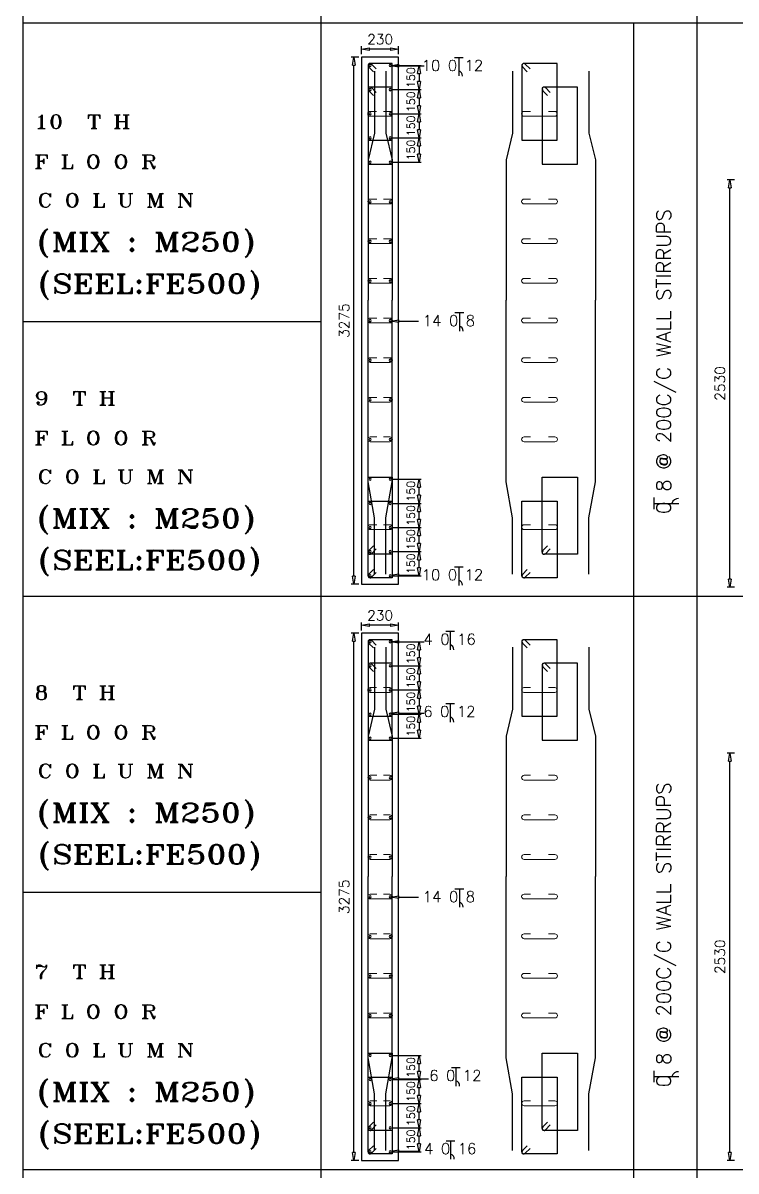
# Model space of a CAD drawing. Header units: millimetres. Extents: x 331487 to 517269, y 198509 to 399936.
# Drawn here: x 380148 to 389005, y 241179 to 255444 of the extents above; entities that cross this region are included whole.
import ezdxf

# ---------------------------------------------------------------- set-up
doc = ezdxf.new("R2010")
doc.units = ezdxf.units.MM
doc.header["$MEASUREMENT"] = 0
doc.layers.add('BEAM', color=1, linetype='Continuous', lineweight=5)
for name, color, linetype in [('COLUMN', 6, 'Continuous'), ('FOOTING', 5, 'Continuous'), ('FOOTING-SCH', 3, 'Continuous')]:
    doc.layers.add(name, color=color, linetype=linetype)
doc.styles.add('RO', font='romans.shx', dxfattribs={"height": 125})
doc.styles.add('ROMANS', font='romans.shx')
doc.styles.add('ROMANT', font='ROMANT.shx')

# ---------------------------------------------------------------- blocks, each defined once
blk = doc.blocks.new('_ClosedBlank')
at = {"color": 0, "linetype": 'ByBlock', "lineweight": -2}
for p, q in [((-1, 0.17), (0, 0)), ((-1, 0.17), (-1, -0.17)), ((0, 0), (-1, -0.17))]:
    blk.add_line(p, q, dxfattribs=at)

msp = doc.modelspace()

# ---------------------------------------------------------------- linework, layer by layer
at = {"color": 8, "linetype": 'Continuous'}
for p, q in [((380148, 255444), (397853, 255444)), ((380148, 251736), (383848, 251736)), ((380148, 248321), (397853, 248321)), ((380148, 244644), (383848, 244644)), ((380148, 241198), (397853, 241198))]:
    msp.add_line(p, q, dxfattribs=at)
at = {"color": 1, "linetype": 'Continuous'}
for p, q in [((385506, 255015), (385614, 255015)), ((385560, 255015), (385560, 254785)), ((385514, 251845), (385622, 251845)), ((385568, 251845), (385568, 251614)), ((387988, 249404), (387988, 249546)), ((387988, 249475), (388293, 249475)), ((385506, 248687), (385614, 248687)), ((385560, 248687), (385560, 248456)), ((385399, 247886), (385506, 247886)), ((385453, 247886), (385453, 247656)), ((385399, 246988), (385506, 246988)), ((385453, 246988), (385453, 246757)), ((385514, 244686), (385622, 244686)), ((385568, 244686), (385568, 244456)), ((385472, 242465), (385579, 242465)), ((385526, 242465), (385526, 242234)), ((387988, 242282), (387988, 242423)), ((387988, 242352), (388293, 242352)), ((385406, 241556), (385513, 241556)), ((385459, 241556), (385459, 241326))]:
    msp.add_line(p, q, dxfattribs=at)
for centre, radius, start, end in [((385545, 254789), 61.2, 355.5803, 75.6804), ((385553, 251619), 61.2, 355.5803, 75.6804), ((388286, 249455), 80.7, 85.5803, 165.6804), ((385545, 248461), 61.2, 355.5803, 75.6804), ((385437, 247660), 61.2, 355.5803, 75.6804), ((385437, 246762), 61.2, 355.5803, 75.6804), ((385553, 244461), 61.2, 355.5803, 75.6804), ((388286, 242332), 80.7, 85.5803, 165.6804), ((385511, 242239), 61.2, 355.5803, 75.6804), ((385444, 241330), 61.2, 355.5803, 75.6804)]:
    msp.add_arc(centre, radius, start, end, dxfattribs=at)
at = {"layer": 'BEAM', "ltscale": 0.05}
for p, q in [((384461, 254344), (384541, 254344)), ((384704, 254344), (384624, 254344)), ((386371, 254344), (386451, 254344)), ((386754, 254344), (386674, 254344)), ((384461, 254284), (384704, 254284)), ((386371, 254284), (386754, 254284)), ((384462, 253255), (384542, 253255)), ((384706, 253255), (384626, 253255)), ((386372, 253255), (386452, 253255)), ((386756, 253255), (386676, 253255)), ((384462, 253195), (384706, 253195)), ((386372, 253195), (386756, 253195)), ((384462, 252762), (384542, 252762)), ((384462, 252702), (384706, 252702)), ((384706, 252762), (384626, 252762)), ((386372, 252762), (386452, 252762)), ((386372, 252702), (386756, 252702)), ((386756, 252762), (386676, 252762)), ((384462, 252270), (384542, 252270)), ((384462, 252210), (384706, 252210)), ((384706, 252270), (384626, 252270)), ((386372, 252270), (386452, 252270)), ((386372, 252210), (386756, 252210)), ((386756, 252270), (386676, 252270)), ((384462, 251777), (384542, 251777)), ((384706, 251777), (384626, 251777)), ((386372, 251777), (386452, 251777)), ((386756, 251777), (386676, 251777)), ((384462, 251717), (384706, 251717)), ((386372, 251717), (386756, 251717)), ((384462, 251285), (384542, 251285)), ((384462, 251225), (384706, 251225)), ((384706, 251285), (384626, 251285)), ((386372, 251285), (386452, 251285)), ((386372, 251225), (386756, 251225)), ((386756, 251285), (386676, 251285)), ((384462, 250792), (384542, 250792)), ((384706, 250792), (384626, 250792)), ((386372, 250792), (386452, 250792)), ((386756, 250792), (386676, 250792)), ((384462, 250732), (384706, 250732)), ((386372, 250732), (386756, 250732)), ((384462, 250300), (384542, 250300)), ((384462, 250240), (384706, 250240)), ((384706, 250300), (384626, 250300)), ((386372, 250300), (386452, 250300)), ((386372, 250240), (386756, 250240)), ((386756, 250300), (386676, 250300)), ((384462, 249209), (384542, 249209)), ((384706, 249209), (384626, 249209)), ((386372, 249209), (386452, 249209)), ((386756, 249209), (386676, 249209)), ((384462, 249149), (384706, 249149)), ((386372, 249149), (386756, 249149)), ((384461, 247186), (384541, 247186)), ((384461, 247126), (384704, 247126)), ((384704, 247186), (384624, 247186)), ((386371, 247186), (386451, 247186)), ((386371, 247126), (386754, 247126)), ((386754, 247186), (386674, 247186)), ((384462, 246096), (384542, 246096)), ((384706, 246096), (384626, 246096)), ((386372, 246096), (386452, 246096)), ((386756, 246096), (386676, 246096)), ((384462, 246036), (384706, 246036)), ((386372, 246036), (386756, 246036)), ((384462, 245604), (384542, 245604)), ((384462, 245544), (384706, 245544)), ((384706, 245604), (384626, 245604)), ((386372, 245604), (386452, 245604)), ((386372, 245544), (386756, 245544)), ((386756, 245604), (386676, 245604)), ((384462, 245111), (384542, 245111)), ((384706, 245111), (384626, 245111)), ((386372, 245111), (386452, 245111)), ((386756, 245111), (386676, 245111)), ((384462, 245051), (384706, 245051)), ((386372, 245051), (386756, 245051)), ((384462, 244619), (384542, 244619)), ((384462, 244559), (384706, 244559)), ((384706, 244619), (384626, 244619)), ((386372, 244619), (386452, 244619)), ((386372, 244559), (386756, 244559)), ((386756, 244619), (386676, 244619)), ((384462, 244126), (384542, 244126)), ((384706, 244126), (384626, 244126)), ((386372, 244126), (386452, 244126)), ((386756, 244126), (386676, 244126)), ((384462, 244066), (384706, 244066)), ((386372, 244066), (386756, 244066)), ((384462, 243634), (384542, 243634)), ((384462, 243574), (384706, 243574)), ((384706, 243634), (384626, 243634)), ((386372, 243634), (386452, 243634)), ((386372, 243574), (386756, 243574)), ((386756, 243634), (386676, 243634)), ((384462, 243141), (384542, 243141)), ((384462, 243081), (384706, 243081)), ((384706, 243141), (384626, 243141)), ((386372, 243141), (386452, 243141)), ((386372, 243081), (386756, 243081)), ((386756, 243141), (386676, 243141)), ((384462, 242050), (384542, 242050)), ((384462, 241990), (384706, 241990)), ((384706, 242050), (384626, 242050)), ((386372, 242050), (386452, 242050)), ((386372, 241990), (386756, 241990)), ((386756, 242050), (386676, 242050))]:
    msp.add_line(p, q, dxfattribs=at)
for centre, start, end in [((384461, 254314), 90, 270), ((384704, 254314), 270, 90), ((386371, 254314), 90, 270), ((386754, 254314), 270, 90), ((384462, 253225), 90, 270), ((384706, 253225), 270, 90), ((386372, 253225), 90, 270), ((386756, 253225), 270, 90), ((384462, 252732), 90, 270), ((384706, 252732), 270, 90), ((386372, 252732), 90, 270), ((386756, 252732), 270, 90), ((384462, 252240), 90, 270), ((384706, 252240), 270, 90), ((386372, 252240), 90, 270), ((386756, 252240), 270, 90), ((384462, 251747), 90, 270), ((384706, 251747), 270, 90), ((386372, 251747), 90, 270), ((386756, 251747), 270, 90), ((384462, 251255), 90, 270), ((384706, 251255), 270, 90), ((386372, 251255), 90, 270), ((386756, 251255), 270, 90), ((384462, 250762), 90, 270), ((384706, 250762), 270, 90), ((386372, 250762), 90, 270), ((386756, 250762), 270, 90), ((384462, 250270), 90, 270), ((384706, 250270), 270, 90), ((386372, 250270), 90, 270), ((386756, 250270), 270, 90), ((384462, 249179), 90, 270), ((384706, 249179), 270, 90), ((386372, 249179), 90, 270), ((386756, 249179), 270, 90), ((384461, 247156), 90, 270), ((384704, 247156), 270, 90), ((386371, 247156), 90, 270), ((386754, 247156), 270, 90), ((384462, 246066), 90, 270), ((384706, 246066), 270, 90), ((386372, 246066), 90, 270), ((386756, 246066), 270, 90), ((384462, 245574), 90, 270), ((384706, 245574), 270, 90), ((386372, 245574), 90, 270), ((386756, 245574), 270, 90), ((384462, 245081), 90, 270), ((384706, 245081), 270, 90), ((386372, 245081), 90, 270), ((386756, 245081), 270, 90), ((384462, 244589), 90, 270), ((384706, 244589), 270, 90), ((386372, 244589), 90, 270), ((386756, 244589), 270, 90), ((384462, 244096), 90, 270), ((384706, 244096), 270, 90), ((386372, 244096), 90, 270), ((386756, 244096), 270, 90), ((384462, 243604), 90, 270), ((384706, 243604), 270, 90), ((386372, 243604), 90, 270), ((386756, 243604), 270, 90), ((384462, 243111), 90, 270), ((384706, 243111), 270, 90), ((386372, 243111), 90, 270), ((386756, 243111), 270, 90), ((384462, 242020), 90, 270), ((384706, 242020), 270, 90), ((386372, 242020), 90, 270), ((386756, 242020), 270, 90)]:
    msp.add_arc(centre, 30, start, end, dxfattribs=at)
at = {"layer": 'COLUMN'}
for p, q in [((384814, 255020), (384354, 255020)), ((384354, 255020), (384354, 248470)), ((384814, 248470), (384814, 255020)), ((384354, 248470), (384814, 248470)), ((384814, 247861), (384354, 247861)), ((384354, 247861), (384354, 241311)), ((384814, 241311), (384814, 247861)), ((384354, 241311), (384814, 241311))]:
    msp.add_line(p, q, dxfattribs=at)
at = {"layer": 'COLUMN', "color": 3}
for p, q in [((384434, 254915), (384434, 253989)), ((384734, 254940), (384459, 254940)), ((384536, 254873), (384477, 254932)), ((384734, 253989), (384734, 254940)), ((386344, 254915), (386344, 253989)), ((386784, 254940), (386369, 254940)), ((386446, 254873), (386387, 254932)), ((386784, 253989), (386784, 254940)), ((384441, 254897), (384501, 254837)), ((384515, 254846), (384515, 254075)), ((384653, 254846), (384653, 254075)), ((386230, 254846), (386230, 254075)), ((386351, 254897), (386411, 254837)), ((387177, 254846), (387177, 254075)), ((384734, 254647), (384459, 254647)), ((384536, 254580), (384477, 254640)), ((384734, 253689), (384734, 254647)), ((387036, 254647), (386621, 254647)), ((386698, 254580), (386638, 254640)), ((387036, 253689), (387036, 254647)), ((384434, 254622), (384434, 253689)), ((384441, 254604), (384501, 254544)), ((386596, 254622), (386596, 253689)), ((386603, 254604), (386663, 254544)), ((384515, 254075), (384434, 253742)), ((384653, 254075), (384734, 253742)), ((386230, 254075), (386149, 253742)), ((387177, 254075), (387258, 253742)), ((384434, 253989), (384734, 253989)), ((386344, 253989), (386784, 253989)), ((384434, 253742), (384434, 251998)), ((384434, 253689), (384734, 253689)), ((384734, 253742), (384734, 251998)), ((386149, 253742), (386149, 251998)), ((386596, 253689), (387036, 253689)), ((387258, 253742), (387258, 251998)), ((384434, 249743), (384434, 251998)), ((384734, 249743), (384734, 251998)), ((386149, 249743), (386149, 251998)), ((387258, 249743), (387258, 251998)), ((384434, 248867), (384434, 249800)), ((384434, 249800), (384734, 249800)), ((384734, 249800), (384734, 248842)), ((386596, 248867), (386596, 249800)), ((386596, 249800), (387036, 249800)), ((387036, 249800), (387036, 248842)), ((384515, 249296), (384434, 249743)), ((384653, 249296), (384734, 249743)), ((386230, 249296), (386149, 249743)), ((387177, 249296), (387258, 249743)), ((384434, 248575), (384434, 249502)), ((384434, 249502), (384734, 249502)), ((384734, 249502), (384734, 248550)), ((386344, 248575), (386344, 249502)), ((386344, 249502), (386784, 249502)), ((386784, 249502), (386784, 248550)), ((384515, 248595), (384515, 249296)), ((384653, 248595), (384653, 249296)), ((386230, 248595), (386230, 249296)), ((387177, 248595), (387177, 249296)), ((384441, 248885), (384501, 248945)), ((386603, 248885), (386663, 248945)), ((384734, 248842), (384459, 248842)), ((384536, 248909), (384477, 248849)), ((387036, 248842), (386621, 248842)), ((386698, 248909), (386638, 248849)), ((384441, 248592), (384501, 248652)), ((386351, 248592), (386411, 248652)), ((384734, 248550), (384459, 248550)), ((384536, 248616), (384477, 248557)), ((386784, 248550), (386369, 248550)), ((386446, 248616), (386387, 248557)), ((384434, 247756), (384434, 246831)), ((384441, 247739), (384501, 247679)), ((384734, 247781), (384459, 247781)), ((384536, 247714), (384477, 247774)), ((384515, 247687), (384515, 246917)), ((384653, 247687), (384653, 246917)), ((384734, 246831), (384734, 247781)), ((386230, 247687), (386230, 246917)), ((386344, 247756), (386344, 246831)), ((386351, 247739), (386411, 247679)), ((386784, 247781), (386369, 247781)), ((386446, 247714), (386387, 247774)), ((386784, 246831), (386784, 247781)), ((387177, 247687), (387177, 246917)), ((384434, 247464), (384434, 246531)), ((384441, 247446), (384501, 247386)), ((384734, 247489), (384459, 247489)), ((384536, 247422), (384477, 247481)), ((384734, 246531), (384734, 247489)), ((386596, 247464), (386596, 246531)), ((386603, 247446), (386663, 247386)), ((387036, 247489), (386621, 247489)), ((386698, 247422), (386638, 247481)), ((387036, 246531), (387036, 247489)), ((384515, 246917), (384434, 246583)), ((384434, 246831), (384734, 246831)), ((384653, 246917), (384734, 246583)), ((386230, 246917), (386149, 246583)), ((386344, 246831), (386784, 246831)), ((387177, 246917), (387258, 246583)), ((384434, 246583), (384434, 244840)), ((384434, 246531), (384734, 246531)), ((384734, 246583), (384734, 244840)), ((386149, 246583), (386149, 244840)), ((386596, 246531), (387036, 246531)), ((387258, 246583), (387258, 244840)), ((384434, 242584), (384434, 244840)), ((384734, 242584), (384734, 244840)), ((386149, 242584), (386149, 244840)), ((387258, 242584), (387258, 244840)), ((384434, 241709), (384434, 242642)), ((384434, 242642), (384734, 242642)), ((384515, 242137), (384434, 242584)), ((384653, 242137), (384734, 242584)), ((384734, 242642), (384734, 241684)), ((386230, 242137), (386149, 242584)), ((386596, 241709), (386596, 242642)), ((386596, 242642), (387036, 242642)), ((387036, 242642), (387036, 241684)), ((387177, 242137), (387258, 242584)), ((384434, 241416), (384434, 242344)), ((384434, 242344), (384734, 242344)), ((384734, 242344), (384734, 241391)), ((386344, 241416), (386344, 242344)), ((386344, 242344), (386784, 242344)), ((386784, 242344), (386784, 241391)), ((384515, 241436), (384515, 242137)), ((384653, 241436), (384653, 242137)), ((386230, 241436), (386230, 242137)), ((387177, 241436), (387177, 242137)), ((384441, 241726), (384501, 241786)), ((384734, 241684), (384459, 241684)), ((384536, 241751), (384477, 241691)), ((386603, 241726), (386663, 241786)), ((387036, 241684), (386621, 241684)), ((386698, 241751), (386638, 241691)), ((384441, 241434), (384501, 241494)), ((384734, 241391), (384459, 241391)), ((384536, 241458), (384477, 241399)), ((386351, 241434), (386411, 241494)), ((386784, 241391), (386369, 241391)), ((386446, 241458), (386387, 241399))]:
    msp.add_line(p, q, dxfattribs=at)
at = {"layer": 'COLUMN', "color": 4}
for points in [[(384815, 254913), (385131, 254913)], [(384815, 251739), (385059, 251739)], [(384815, 248583), (385070, 248583)], [(384815, 247755), (385131, 247755)], [(384815, 246869), (385131, 246869)], [(384815, 244581), (385059, 244581)], [(384815, 242326), (385185, 242326)], [(384815, 241425), (385070, 241425)]]:
    msp.add_lwpolyline(points, dxfattribs=at)
at = {"layer": 'COLUMN', "color": 3}
for centre, start, end in [((384459, 254915), 45, 180), ((384459, 254915), 90, 225), ((386369, 254915), 45, 180), ((386369, 254915), 90, 225), ((384459, 254622), 45, 180), ((384459, 254622), 90, 225), ((386621, 254622), 45, 180), ((386621, 254622), 90, 225), ((384459, 248867), 135, 270), ((384459, 248867), 180, 315), ((386621, 248867), 135, 270), ((386621, 248867), 180, 315), ((384459, 248575), 135, 270), ((384459, 248575), 180, 315), ((386369, 248575), 135, 270), ((386369, 248575), 180, 315), ((384459, 247756), 45, 180), ((384459, 247756), 90, 225), ((386369, 247756), 45, 180), ((386369, 247756), 90, 225), ((384459, 247464), 45, 180), ((384459, 247464), 90, 225), ((386621, 247464), 45, 180), ((386621, 247464), 90, 225), ((384459, 241709), 135, 270), ((384459, 241709), 180, 315), ((386621, 241709), 135, 270), ((386621, 241709), 180, 315), ((384459, 241416), 135, 270), ((384459, 241416), 180, 315), ((386369, 241416), 135, 270), ((386369, 241416), 180, 315)]:
    msp.add_arc(centre, 25, start, end, dxfattribs=at)
at = {"layer": 'COLUMN', "color": 7}
for centre, start, end in [((384459, 254915), 0, 180), ((384459, 254915), 180, 0), ((384709, 254915), 0, 180), ((384709, 254915), 180, 0), ((384459, 254615), 0, 180), ((384459, 254615), 180, 0), ((384709, 254615), 0, 180), ((384709, 254615), 180, 0), ((384459, 254315), 0, 180), ((384459, 254315), 180, 0), ((384709, 254315), 0, 180), ((384709, 254315), 180, 0), ((384459, 254015), 0, 180), ((384459, 254015), 180, 0), ((384709, 254015), 0, 180), ((384709, 254015), 180, 0), ((384459, 253715), 0, 180), ((384459, 253715), 0, 180), ((384459, 253715), 180, 0), ((384459, 253715), 180, 0), ((384709, 253715), 0, 180), ((384709, 253715), 0, 180), ((384709, 253715), 180, 0), ((384709, 253715), 180, 0), ((384459, 253222), 0, 180), ((384459, 253222), 180, 0), ((384709, 253222), 0, 180), ((384709, 253222), 180, 0), ((384459, 252730), 0, 180), ((384459, 252730), 180, 0), ((384709, 252730), 0, 180), ((384709, 252730), 180, 0), ((384459, 252237), 0, 180), ((384459, 252237), 180, 0), ((384709, 252237), 0, 180), ((384709, 252237), 180, 0), ((384459, 251745), 0, 180), ((384459, 251745), 180, 0), ((384709, 251745), 0, 180), ((384709, 251745), 180, 0), ((384459, 251252), 0, 180), ((384459, 251252), 180, 0), ((384709, 251252), 0, 180), ((384709, 251252), 180, 0), ((384459, 250760), 0, 180), ((384459, 250760), 180, 0), ((384709, 250760), 0, 180), ((384709, 250760), 180, 0), ((384459, 250267), 0, 180), ((384459, 250267), 180, 0), ((384709, 250267), 0, 180), ((384709, 250267), 180, 0), ((384459, 249775), 0, 180), ((384709, 249775), 0, 180), ((384459, 249775), 180, 0), ((384709, 249775), 180, 0), ((384459, 249475), 0, 180), ((384459, 249475), 180, 0), ((384709, 249475), 0, 180), ((384709, 249475), 180, 0), ((384459, 249175), 0, 180), ((384459, 249175), 180, 0), ((384709, 249175), 0, 180), ((384709, 249175), 180, 0), ((384459, 248875), 0, 180), ((384459, 248875), 180, 0), ((384709, 248875), 0, 180), ((384709, 248875), 180, 0), ((384459, 248575), 0, 180), ((384459, 248575), 180, 0), ((384709, 248575), 0, 180), ((384709, 248575), 180, 0), ((384459, 247756), 0, 180), ((384459, 247756), 180, 0), ((384709, 247756), 0, 180), ((384709, 247756), 180, 0), ((384459, 247456), 0, 180), ((384459, 247456), 180, 0), ((384709, 247456), 0, 180), ((384709, 247456), 180, 0), ((384459, 247156), 0, 180), ((384459, 247156), 180, 0), ((384709, 247156), 0, 180), ((384709, 247156), 180, 0), ((384459, 246856), 0, 180), ((384459, 246856), 180, 0), ((384709, 246856), 0, 180), ((384709, 246856), 180, 0), ((384459, 246556), 0, 180), ((384459, 246556), 0, 180), ((384459, 246556), 180, 0), ((384459, 246556), 180, 0), ((384709, 246556), 0, 180), ((384709, 246556), 0, 180), ((384709, 246556), 180, 0), ((384709, 246556), 180, 0), ((384459, 246064), 0, 180), ((384709, 246064), 0, 180), ((384459, 246064), 180, 0), ((384709, 246064), 180, 0), ((384459, 245571), 0, 180), ((384459, 245571), 180, 0), ((384709, 245571), 0, 180), ((384709, 245571), 180, 0), ((384459, 245079), 0, 180), ((384459, 245079), 180, 0), ((384709, 245079), 0, 180), ((384709, 245079), 180, 0), ((384459, 244586), 0, 180), ((384459, 244586), 180, 0), ((384709, 244586), 0, 180), ((384709, 244586), 180, 0), ((384459, 244094), 0, 180), ((384459, 244094), 180, 0), ((384709, 244094), 0, 180), ((384709, 244094), 180, 0), ((384459, 243601), 0, 180), ((384459, 243601), 180, 0), ((384709, 243601), 0, 180), ((384709, 243601), 180, 0), ((384459, 243109), 0, 180), ((384459, 243109), 180, 0), ((384709, 243109), 0, 180), ((384709, 243109), 180, 0), ((384459, 242616), 0, 180), ((384459, 242616), 180, 0), ((384709, 242616), 0, 180), ((384709, 242616), 180, 0), ((384459, 242316), 0, 180), ((384459, 242316), 180, 0), ((384709, 242316), 0, 180), ((384709, 242316), 180, 0), ((384459, 242016), 0, 180), ((384459, 242016), 180, 0), ((384709, 242016), 0, 180), ((384709, 242016), 180, 0), ((384459, 241716), 0, 180), ((384459, 241716), 180, 0), ((384709, 241716), 0, 180), ((384709, 241716), 180, 0), ((384459, 241416), 0, 180), ((384459, 241416), 180, 0), ((384709, 241416), 0, 180), ((384709, 241416), 180, 0)]:
    msp.add_arc(centre, 12.6, start, end, dxfattribs=at)
at = {"layer": 'FOOTING', "color": 4}
for p, q in [((384354, 255055), (384354, 255154)), ((384714, 255119), (384454, 255119)), ((384814, 255055), (384814, 255154)), ((384319, 255020), (384224, 255020)), ((384259, 248570), (384259, 254920)), ((384734, 254915), (385092, 254915)), ((385067, 254815), (385067, 254715)), ((384734, 254615), (385092, 254615)), ((384734, 254615), (385092, 254615)), ((385067, 254515), (385067, 254415)), ((384734, 254315), (385092, 254315)), ((384734, 254315), (385092, 254315)), ((385067, 254215), (385067, 254115)), ((384734, 254015), (385092, 254015)), ((384734, 254015), (385092, 254015)), ((385067, 253915), (385067, 253815)), ((384734, 253715), (385092, 253715)), ((388987, 253494), (388893, 253494)), ((388928, 248534), (388928, 253394)), ((384734, 249775), (385092, 249775)), ((385067, 249575), (385067, 249675)), ((384734, 249475), (385092, 249475)), ((384734, 249475), (385092, 249475)), ((385067, 249275), (385067, 249375)), ((384734, 249175), (385092, 249175)), ((384734, 249175), (385092, 249175)), ((385067, 248975), (385067, 249075)), ((384734, 248875), (385092, 248875)), ((384734, 248875), (385092, 248875)), ((385067, 248675), (385067, 248775)), ((384734, 248575), (385092, 248575)), ((384319, 248470), (384224, 248470)), ((388987, 248434), (388893, 248434)), ((384354, 247896), (384354, 247996)), ((384714, 247961), (384454, 247961)), ((384814, 247896), (384814, 247996)), ((384319, 247861), (384224, 247861)), ((384259, 241411), (384259, 247761)), ((384734, 247756), (385092, 247756)), ((385067, 247656), (385067, 247556)), ((384734, 247456), (385092, 247456)), ((384734, 247456), (385092, 247456)), ((385067, 247356), (385067, 247256)), ((384734, 247156), (385092, 247156)), ((384734, 247156), (385092, 247156)), ((385067, 247056), (385067, 246956)), ((384734, 246856), (385092, 246856)), ((384734, 246856), (385092, 246856)), ((385067, 246756), (385067, 246656)), ((384734, 246556), (385092, 246556)), ((388987, 246371), (388893, 246371)), ((388928, 241411), (388928, 246271)), ((384734, 242616), (385092, 242616)), ((385067, 242416), (385067, 242516)), ((384734, 242316), (385092, 242316)), ((384734, 242316), (385092, 242316)), ((385067, 242116), (385067, 242216)), ((384734, 242016), (385092, 242016)), ((384734, 242016), (385092, 242016)), ((385067, 241816), (385067, 241916)), ((384734, 241716), (385092, 241716)), ((384734, 241716), (385092, 241716)), ((385067, 241516), (385067, 241616)), ((384734, 241416), (385092, 241416)), ((384319, 241311), (384224, 241311)), ((388987, 241311), (388893, 241311))]:
    msp.add_line(p, q, dxfattribs=at)
at = {"layer": 'FOOTING-SCH', "color": 8, "linetype": 'Continuous'}
for p, q in [((380148, 264824), (380148, 202508)), ((383848, 264824), (383848, 202508)), ((388516, 264824), (388516, 202508)), ((387735, 205076), (387735, 255444))]:
    msp.add_line(p, q, dxfattribs=at)

# ---------------------------------------------------------------- block references
at = {"layer": 'COLUMN', "color": 4, "xscale": 100, "yscale": 100, "zscale": 100, "rotation": 180}
for p in [(384715, 254913), (384715, 251739), (384715, 248583), (384715, 247755), (384715, 246869), (384715, 244581), (384715, 242326), (384715, 241425)]:
    msp.add_blockref('_ClosedBlank', p, dxfattribs=at)
at = {"layer": 'FOOTING', "color": 4, "xscale": 100, "yscale": 100, "zscale": 100}
for p, rotation in [((384354, 255119), 180), ((384259, 255020), 90), ((385067, 254915), 90), ((385067, 254615), 270), ((385067, 254615), 90), ((385067, 254315), 270), ((385067, 254315), 90), ((385067, 254015), 270), ((385067, 254015), 90), ((385067, 253715), 270), ((388928, 253494), 90), ((385067, 249775), 90), ((385067, 249475), 270), ((385067, 249475), 90), ((385067, 249175), 270), ((385067, 249175), 90), ((385067, 248875), 270), ((385067, 248875), 90), ((385067, 248575), 270), ((384259, 248470), 270), ((388928, 248434), 270), ((384354, 247961), 180), ((384259, 247861), 90), ((385067, 247756), 90), ((385067, 247456), 270), ((385067, 247456), 90), ((385067, 247156), 270), ((385067, 247156), 90), ((385067, 246856), 270), ((385067, 246856), 90), ((385067, 246556), 270), ((388928, 246371), 90), ((385067, 242616), 90), ((385067, 242316), 270), ((385067, 242316), 90), ((385067, 242016), 270), ((385067, 242016), 90), ((385067, 241716), 270), ((385067, 241716), 90), ((385067, 241416), 270), ((384259, 241311), 270), ((388928, 241311), 270)]:
    msp.add_blockref('_ClosedBlank', p, dxfattribs=dict(at, rotation=rotation))
for p in [(384814, 255119), (384814, 247961)]:
    msp.add_blockref('_ClosedBlank', p, dxfattribs=at)

# ---------------------------------------------------------------- texts
at = {"color": 3, "linetype": 'Continuous', "style": 'ROMANT', "width": 1.25}
for s, p in [('10  T H', (380287, 254132)), ('F L O O R', (380287, 253636)), ('C O L U M N', (380325, 253157)), ('9  T H ', (380287, 250696)), ('F L O O R', (380287, 250201)), ('C O L U M N', (380325, 249722)), ('8  T H ', (380287, 247039)), ('F L O O R', (380287, 246544)), ('C O L U M N', (380325, 246065)), ('7  T H', (380287, 243571)), ('F L O O R', (380287, 243075)), ('C O L U M N', (380325, 242596))]:
    msp.add_text(s, height=169.2, dxfattribs=at).set_placement(p)
at = {"color": 230, "linetype": 'Continuous', "style": 'ROMANT', "width": 1.25}
for s, p in [('(MIX : M250)', (380325, 252607)), ('(SEEL:FE500)', (380335, 252088)), ('(MIX : M250)', (380325, 249171)), ('(SEEL:FE500)', (380335, 248652)), ('(MIX : M250)', (380325, 245514)), ('(SEEL:FE500)', (380335, 244995)), ('(MIX : M250)', (380325, 242045)), ('(SEEL:FE500)', (380335, 241527))]:
    msp.add_text(s, height=235, dxfattribs=at).set_placement(p)
at = {"layer": 'COLUMN', "color": 1, "style": 'ROMANS'}
for s, p in [('10 0 12', (385101, 254848)), ('14 0 8', (385115, 251678)), ('10 0 12', (385101, 248520)), ('4 0 16', (385124, 247719)), ('6 0 12', (385121, 246821)), ('14 0 8', (385115, 244520)), ('6 0 12', (385195, 242298)), ('4 0 16', (385131, 241389))]:
    msp.add_text(s, height=135, dxfattribs=at).set_placement(p)
for p in [(388196, 249222), (388196, 242099)]:
    msp.add_text(' 0 8 @ 200C/C WALL STIRRUPS', height=178.2, rotation=90, dxfattribs=at).set_placement(p)
at = {"layer": 'FOOTING', "color": 3, "char_height": 125, "attachment_point": 5, "style": 'RO'}
for insert in [(384584, 255241), (384584, 248083)]:
    msp.add_mtext('230', dxfattribs=dict(at, insert=insert))
at = {"layer": 'FOOTING', "color": 3, "attachment_point": 5, "rotation": 90}
for s, insert, char_height, style in [('150', (384967, 254765), 100, 'ROMANS'), ('150', (384967, 254465), 100, 'ROMANS'), ('150', (384967, 254165), 100, 'ROMANS'), ('150', (384967, 253865), 100, 'ROMANS'), ('3275', (384137, 251745), 125, 'RO'), ('2530', (388805, 250964), 125, 'RO'), ('150', (384967, 249625), 100, 'ROMANS'), ('150', (384967, 249325), 100, 'ROMANS'), ('150', (384967, 249025), 100, 'ROMANS'), ('150', (384967, 248725), 100, 'ROMANS'), ('150', (384967, 247606), 100, 'ROMANS'), ('150', (384967, 247306), 100, 'ROMANS'), ('150', (384967, 247006), 100, 'ROMANS'), ('150', (384967, 246706), 100, 'ROMANS'), ('3275', (384137, 244586), 125, 'RO'), ('2530', (388805, 243841), 125, 'RO'), ('150', (384967, 242466), 100, 'ROMANS'), ('150', (384967, 242166), 100, 'ROMANS'), ('150', (384967, 241866), 100, 'ROMANS'), ('150', (384967, 241566), 100, 'ROMANS')]:
    msp.add_mtext(s, dxfattribs=dict(at, insert=insert, char_height=char_height, style=style))

doc.saveas('drawing.dxf')
